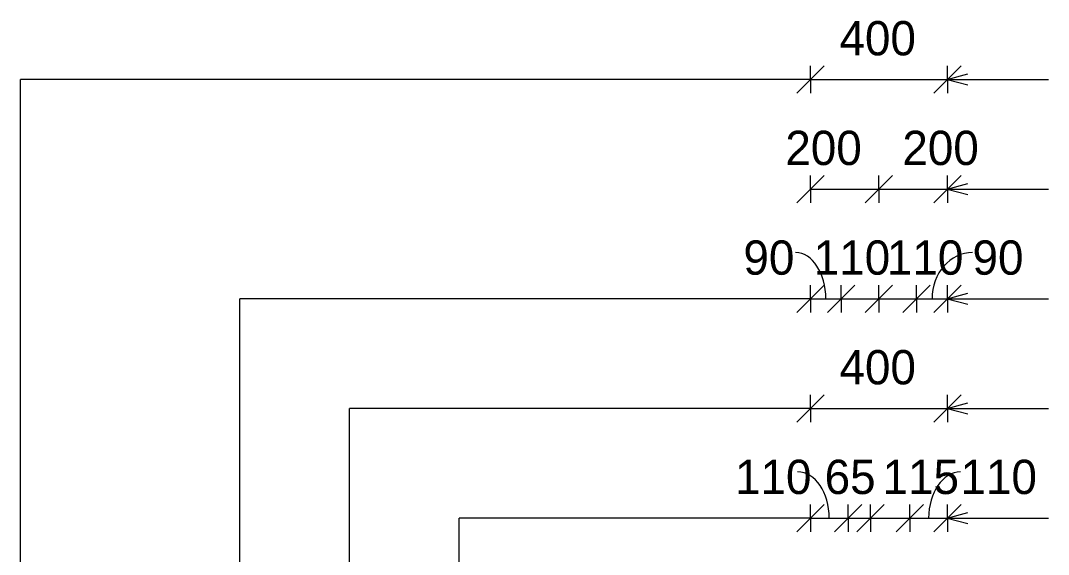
# Model space of a CAD drawing. Header units: millimetres. Extents: x -5792 to 12184, y -1888 to 8188.
# Drawn here: x -5620 to -2620, y 5002 to 6560 of the extents above; entities that cross this region are included whole.
import ezdxf

# ---------------------------------------------------------------- set-up
doc = ezdxf.new("R2010")
doc.units = ezdxf.units.MM
for name, color, linetype, lineweight in [('A-ANNO-DIMS', 211, 'Continuous', 9), ('A-ANNO-DIMS-40', 211, 'Continuous', 9), ('A-DETL-THIN', 151, 'Continuous', 18), ('G-ANNO-TEXT', 231, 'Continuous', 9)]:
    doc.layers.add(name, color=color, linetype=linetype, lineweight=lineweight)
doc.styles.add('Nirmala UI Semilight', font='NirmalaS.ttf', dxfattribs={"height": 100})
doc.dimstyles.new('Arrow_Filled_-_2_5_NI_UI', dxfattribs={"dimscale": 304.8, "dimtxt": 104.736395, "dimasz": 0.262467, "dimexe": 0.131234, "dimexo": 0.0625, "dimgap": 0.131234, "dimtad": 1, "dimdec": 4, "dimzin": 0, "dimdsep": 46, "dimtxsty": 'Nirmala UI Semilight', "dimblk1": 'OBLIQUE', "dimblk2": 'OBLIQUE', "dimsah": 1, "dimcen": 0.09, "dimazin": 0, "dimtfac": 1, "dimtdec": 4, "dimtix": 1, "dimtmove": 0, "dimatfit": 3, "dimfxl": 0.131234, "dimfxlon": 1, "dimtvp": 1, "dimtolj": 1, "dimtzin": 0, "dimarcsym": 2})
doc.dimstyles.new('Arrow_Filled_-_2_5_NI_UI_1', dxfattribs={"dimscale": 304.8, "dimtxt": 104.736395, "dimasz": 0.262467, "dimexe": 0.131234, "dimexo": 0.0625, "dimgap": 0.131234, "dimtad": 1, "dimdec": 4, "dimzin": 0, "dimdsep": 46, "dimtxsty": 'Nirmala UI Semilight', "dimblk1": 'OBLIQUE', "dimblk2": 'OBLIQUE', "dimsah": 1, "dimcen": 0.09, "dimazin": 0, "dimtfac": 1, "dimtdec": 4, "dimtix": 1, "dimtmove": 2, "dimatfit": 3, "dimfxl": 0.131234, "dimfxlon": 1, "dimtvp": 1, "dimtolj": 1, "dimtzin": 0, "dimarcsym": 2})
doc.dimstyles.new('Arrow_Filled_-_2_5_NI_UI_2', dxfattribs={"dimscale": 304.8, "dimtxt": 104.736395, "dimasz": 0.262467, "dimexe": 0.131234, "dimexo": 0.0625, "dimgap": 0.131234, "dimtad": 1, "dimdec": 4, "dimzin": 0, "dimdsep": 46, "dimtxsty": 'Nirmala UI Semilight', "dimblk1": 'OBLIQUE', "dimblk2": 'OBLIQUE', "dimsah": 1, "dimcen": 0.09, "dimazin": 0, "dimtfac": 1, "dimtdec": 4, "dimtix": 1, "dimtmove": 1, "dimatfit": 3, "dimfxl": 0.131234, "dimfxlon": 1, "dimtvp": 1, "dimtolj": 1, "dimtzin": 0, "dimarcsym": 2})

# ---------------------------------------------------------------- blocks, each defined once
blk = doc.blocks.new('DIMBLOCK8-Elevation Front')
at = {"layer": 'A-ANNO-DIMS-40'}
for p, q in [((-3314.6, 6388), (-3274.6, 6428)), ((-3314.6, 6388), (-3314.6, 6428)), ((-2914.6, 6388), (-2874.6, 6428)), ((-2914.6, 6388), (-2914.6, 6428)), ((-3314.6, 6388), (-3354.6, 6348)), ((-3314.6, 6388), (-2914.6, 6388)), ((-3314.6, 6388), (-3314.6, 6348)), ((-2914.6, 6388), (-2954.6, 6348)), ((-2914.6, 6388), (-2914.6, 6348))]:
    blk.add_line(p, q, dxfattribs=at)
at = {"layer": 'A-ANNO-DIMS-40', "color": 0, "insert": (-3229.8, 6558.4), "char_height": 100, "width": 276.504, "attachment_point": 1, "line_spacing_factor": 1.142579, "style": 'Nirmala UI Semilight'}
blk.add_mtext('400', dxfattribs=at)
blk = doc.blocks.new('_Oblique')
at = {"color": 0, "linetype": 'ByBlock', "lineweight": -2}
blk.add_line((-0.5, -0.5), (0.5, 0.5), dxfattribs=at)
blk = doc.blocks.new('DIMBLOCK9-Elevation Front')
at = {"layer": 'A-ANNO-DIMS-40'}
for p, q in [((-3314.6, 6068), (-3274.6, 6108)), ((-3314.6, 6068), (-3314.6, 6108)), ((-3114.6, 6068), (-3074.6, 6108)), ((-3114.6, 6068), (-3114.6, 6108)), ((-3314.6, 6068), (-3354.6, 6028)), ((-3314.6, 6068), (-3114.6, 6068)), ((-3314.6, 6068), (-3314.6, 6028)), ((-3114.6, 6068), (-3154.6, 6028)), ((-3114.6, 6068), (-3114.6, 6028))]:
    blk.add_line(p, q, dxfattribs=at)
at = {"layer": 'A-ANNO-DIMS-40', "color": 0, "insert": (-3387.8, 6238.4), "char_height": 100, "width": 274.219, "attachment_point": 1, "line_spacing_factor": 1.142579, "style": 'Nirmala UI Semilight'}
blk.add_mtext('200', dxfattribs=at)
blk = doc.blocks.new('DIMBLOCK10-Elevation Front')
at = {"layer": 'A-ANNO-DIMS-40'}
for p, q in [((-3114.6, 6068), (-3074.6, 6108)), ((-3114.6, 6068), (-3114.6, 6108)), ((-2914.6, 6068), (-2874.6, 6108)), ((-2914.6, 6068), (-2914.6, 6108)), ((-3114.6, 6068), (-3154.6, 6028)), ((-3114.6, 6068), (-2914.6, 6068)), ((-3114.6, 6068), (-3114.6, 6028)), ((-2914.6, 6068), (-2954.6, 6028)), ((-2914.6, 6068), (-2914.6, 6028))]:
    blk.add_line(p, q, dxfattribs=at)
at = {"layer": 'A-ANNO-DIMS-40', "color": 0, "insert": (-3046.2, 6238.4), "char_height": 100, "width": 274.219, "attachment_point": 1, "line_spacing_factor": 1.142579, "style": 'Nirmala UI Semilight'}
blk.add_mtext('200', dxfattribs=at)
blk = doc.blocks.new('DIMBLOCK11-Elevation Front')
at = {"layer": 'A-ANNO-DIMS-40'}
for p, q in [((-3314.6, 5748), (-3274.6, 5788)), ((-3314.6, 5748), (-3314.6, 5788)), ((-3224.6, 5748), (-3184.6, 5788)), ((-3224.6, 5748), (-3224.6, 5788)), ((-3314.6, 5748), (-3354.6, 5708)), ((-3314.6, 5748), (-3224.6, 5748)), ((-3314.6, 5748), (-3314.6, 5708)), ((-3224.6, 5748), (-3264.6, 5708)), ((-3224.6, 5748), (-3224.6, 5708))]:
    blk.add_line(p, q, dxfattribs=at)
blk.add_ellipse((-3357.9, 5748), major_axis=(0, 135.2), ratio=0.653281, start_param=4.712389, end_param=6.283185, dxfattribs=at)
at = {"layer": 'A-ANNO-DIMS-40', "color": 0, "insert": (-3510.2, 5918.4), "char_height": 100, "width": 182.813, "attachment_point": 1, "line_spacing_factor": 1.142579, "style": 'Nirmala UI Semilight'}
blk.add_mtext('90', dxfattribs=at)
blk = doc.blocks.new('DIMBLOCK12-Elevation Front')
at = {"layer": 'A-ANNO-DIMS-40'}
for p, q in [((-3224.6, 5748), (-3184.6, 5788)), ((-3224.6, 5748), (-3224.6, 5788)), ((-3114.6, 5748), (-3074.6, 5788)), ((-3114.6, 5748), (-3114.6, 5788)), ((-3224.6, 5748), (-3264.6, 5708)), ((-3224.6, 5748), (-3114.6, 5748)), ((-3224.6, 5748), (-3224.6, 5708)), ((-3114.6, 5748), (-3154.6, 5708)), ((-3114.6, 5748), (-3114.6, 5708))]:
    blk.add_line(p, q, dxfattribs=at)
at = {"layer": 'A-ANNO-DIMS-40', "color": 0, "insert": (-3304.9, 5918.4), "char_height": 100, "width": 219.375, "attachment_point": 1, "line_spacing_factor": 1.142579, "style": 'Nirmala UI Semilight'}
blk.add_mtext('110', dxfattribs=at)
blk = doc.blocks.new('DIMBLOCK13-Elevation Front')
at = {"layer": 'A-ANNO-DIMS-40'}
for p, q in [((-3114.6, 5748), (-3074.6, 5788)), ((-3114.6, 5748), (-3114.6, 5788)), ((-3004.6, 5748), (-2964.6, 5788)), ((-3004.6, 5748), (-3004.6, 5788)), ((-3114.6, 5748), (-3154.6, 5708)), ((-3114.6, 5748), (-3004.6, 5748)), ((-3114.6, 5748), (-3114.6, 5708)), ((-3004.6, 5748), (-3044.6, 5708)), ((-3004.6, 5748), (-3004.6, 5708))]:
    blk.add_line(p, q, dxfattribs=at)
at = {"layer": 'A-ANNO-DIMS-40', "color": 0, "insert": (-3091.3, 5918.4), "char_height": 100, "width": 219.375, "attachment_point": 1, "line_spacing_factor": 1.142579, "style": 'Nirmala UI Semilight'}
blk.add_mtext('110', dxfattribs=at)
blk = doc.blocks.new('DIMBLOCK14-Elevation Front')
at = {"layer": 'A-ANNO-DIMS-40'}
for p, q in [((-3004.6, 5748), (-2964.6, 5788)), ((-3004.6, 5748), (-3004.6, 5788)), ((-2914.6, 5748), (-2874.6, 5788)), ((-2914.6, 5748), (-2914.6, 5788)), ((-3004.6, 5748), (-3044.6, 5708)), ((-3004.6, 5748), (-2914.6, 5748)), ((-3004.6, 5748), (-3004.6, 5708)), ((-2914.6, 5748), (-2954.6, 5708)), ((-2914.6, 5748), (-2914.6, 5708))]:
    blk.add_line(p, q, dxfattribs=at)
blk.add_ellipse((-2841.4, 5748), major_axis=(0, 135.2), ratio=0.874093, start_param=0, end_param=1.570796, dxfattribs=at)
at = {"layer": 'A-ANNO-DIMS-40', "color": 0, "insert": (-2841.4, 5918.4), "char_height": 100, "width": 182.813, "attachment_point": 1, "line_spacing_factor": 1.142579, "style": 'Nirmala UI Semilight'}
blk.add_mtext('90', dxfattribs=at)
blk = doc.blocks.new('DIMBLOCK19-Elevation Front')
at = {"layer": 'A-ANNO-DIMS-40'}
for p, q in [((-3314.6, 5428), (-3274.6, 5468)), ((-3314.6, 5428), (-3314.6, 5468)), ((-2914.6, 5428), (-2874.6, 5468)), ((-2914.6, 5428), (-2914.6, 5468)), ((-3314.6, 5428), (-3354.6, 5388)), ((-3314.6, 5428), (-2914.6, 5428)), ((-3314.6, 5428), (-3314.6, 5388)), ((-2914.6, 5428), (-2954.6, 5388)), ((-2914.6, 5428), (-2914.6, 5388))]:
    blk.add_line(p, q, dxfattribs=at)
at = {"layer": 'A-ANNO-DIMS-40', "color": 0, "insert": (-3229.8, 5598.4), "char_height": 100, "width": 276.504, "attachment_point": 1, "line_spacing_factor": 1.142579, "style": 'Nirmala UI Semilight'}
blk.add_mtext('400', dxfattribs=at)
blk = doc.blocks.new('DIMBLOCK20-Elevation Front')
at = {"layer": 'A-ANNO-DIMS-40'}
for p, q in [((-3314.6, 5108), (-3274.6, 5148)), ((-3314.6, 5108), (-3314.6, 5148)), ((-3204.5, 5108), (-3164.5, 5148)), ((-3204.5, 5108), (-3204.5, 5148)), ((-3314.6, 5108), (-3354.6, 5068)), ((-3314.6, 5108), (-3204.5, 5108)), ((-3314.6, 5108), (-3314.6, 5068)), ((-3204.5, 5108), (-3244.5, 5068)), ((-3204.5, 5108), (-3204.5, 5068))]:
    blk.add_line(p, q, dxfattribs=at)
blk.add_ellipse((-3351.9, 5108), major_axis=(0, 135.2), ratio=0.683148, start_param=4.712389, end_param=6.283185, dxfattribs=at)
at = {"layer": 'A-ANNO-DIMS-40', "color": 0, "insert": (-3534.7, 5278.4), "char_height": 100, "width": 219.375, "attachment_point": 1, "line_spacing_factor": 1.142579, "style": 'Nirmala UI Semilight'}
blk.add_mtext('110', dxfattribs=at)
blk = doc.blocks.new('DIMBLOCK21-Elevation Front')
at = {"layer": 'A-ANNO-DIMS-40'}
for p, q in [((-3204.5, 5108), (-3164.5, 5148)), ((-3204.5, 5108), (-3204.5, 5148)), ((-3139.6, 5108), (-3099.6, 5148)), ((-3139.6, 5108), (-3139.6, 5148)), ((-3204.5, 5108), (-3244.5, 5068)), ((-3204.5, 5108), (-3139.6, 5108)), ((-3204.5, 5108), (-3204.5, 5068)), ((-3139.6, 5108), (-3179.6, 5068)), ((-3139.6, 5108), (-3139.6, 5068))]:
    blk.add_line(p, q, dxfattribs=at)
at = {"layer": 'A-ANNO-DIMS-40', "color": 0, "insert": (-3273.1, 5278.4), "char_height": 100, "width": 182.813, "attachment_point": 1, "line_spacing_factor": 1.142579, "style": 'Nirmala UI Semilight'}
blk.add_mtext('65', dxfattribs=at)
blk = doc.blocks.new('DIMBLOCK22-Elevation Front')
at = {"layer": 'A-ANNO-DIMS-40'}
for p, q in [((-3139.6, 5108), (-3099.6, 5148)), ((-3139.6, 5108), (-3139.6, 5148)), ((-3024.6, 5108), (-2984.6, 5148)), ((-3024.6, 5108), (-3024.6, 5148)), ((-3139.6, 5108), (-3179.6, 5068)), ((-3139.6, 5108), (-3024.6, 5108)), ((-3139.6, 5108), (-3139.6, 5068)), ((-3024.6, 5108), (-3064.6, 5068)), ((-3024.6, 5108), (-3024.6, 5068))]:
    blk.add_line(p, q, dxfattribs=at)
at = {"layer": 'A-ANNO-DIMS-40', "color": 0, "insert": (-3104.1, 5278.4), "char_height": 100, "width": 219.375, "attachment_point": 1, "line_spacing_factor": 1.142579, "style": 'Nirmala UI Semilight'}
blk.add_mtext('115', dxfattribs=at)
blk = doc.blocks.new('DIMBLOCK23-Elevation Front')
at = {"layer": 'A-ANNO-DIMS-40'}
for p, q in [((-3024.6, 5108), (-2984.6, 5148)), ((-3024.6, 5108), (-3024.6, 5148)), ((-2914.6, 5108), (-2874.6, 5148)), ((-2914.6, 5108), (-2914.6, 5148)), ((-3024.6, 5108), (-3064.6, 5068)), ((-3024.6, 5108), (-2914.6, 5108)), ((-3024.6, 5108), (-3024.6, 5068)), ((-2914.6, 5108), (-2954.6, 5068)), ((-2914.6, 5108), (-2914.6, 5068))]:
    blk.add_line(p, q, dxfattribs=at)
blk.add_ellipse((-2876.5, 5108), major_axis=(0, 135.2), ratio=0.688661, start_param=0, end_param=1.570796, dxfattribs=at)
at = {"layer": 'A-ANNO-DIMS-40', "color": 0, "insert": (-2876.5, 5278.4), "char_height": 100, "width": 219.375, "attachment_point": 1, "line_spacing_factor": 1.142579, "style": 'Nirmala UI Semilight'}
blk.add_mtext('110', dxfattribs=at)

msp = doc.modelspace()

# ---------------------------------------------------------------- linework, layer by layer
at = {"layer": 'A-DETL-THIN'}
for p, q in [((-5620.31798, 3040), (-5620.31798, 6387.96386)), ((-3314.5695, 6387.96386), (-5620.31798, 6387.96386)), ((-4980.31798, 4480), (-4980.31798, 5747.96386)), ((-3314.5695, 5747.96386), (-4980.31798, 5747.96386)), ((-4660.31798, 3040), (-4660.31798, 5427.96386)), ((-3314.5695, 5427.96386), (-4660.31798, 5427.96386)), ((-4340.31798, 3040), (-4340.31798, 5107.96386)), ((-3314.5695, 5107.96386), (-4340.31798, 5107.96386))]:
    msp.add_line(p, q, dxfattribs=at)
at = {"layer": 'G-ANNO-TEXT', "color": 7}
for p, q in [((-2915.07138, 6388.03621), (-2855.07138, 6404.11316)), ((-2915.07138, 6388.03621), (-2855.07138, 6371.95926)), ((-2915.07138, 6388.03621), (-2619.80553, 6388.03621)), ((-2915.07138, 6068.03621), (-2855.07138, 6084.11316)), ((-2915.07138, 6068.03621), (-2855.07138, 6051.95926)), ((-2915.07138, 6068.03621), (-2619.80553, 6068.03621)), ((-2915.07138, 5748.03621), (-2855.07138, 5764.11316)), ((-2915.07138, 5748.03621), (-2855.07138, 5731.95926)), ((-2915.07138, 5748.03621), (-2619.80553, 5748.03621)), ((-2915.07138, 5428.03621), (-2855.07138, 5444.11316)), ((-2915.07138, 5428.03621), (-2855.07138, 5411.95926)), ((-2915.07138, 5428.03621), (-2619.80553, 5428.03621)), ((-2915.07138, 5108.03621), (-2855.07138, 5124.11316)), ((-2915.07138, 5108.03621), (-2855.07138, 5091.95926)), ((-2915.07138, 5108.03621), (-2619.80553, 5108.03621))]:
    msp.add_line(p, q, dxfattribs=at)

# ---------------------------------------------------------------- dimensions: what is measured, and where the dimension line sits
at = {"layer": 'A-ANNO-DIMS'}
for base, p1, p2, picture, middle in [((-2914.5695, 6387.96386), (-3314.5695, 6347.96386), (-2914.5695, 6347.96386), 'DIMBLOCK8-Elevation Front', (-3114.5695, 6479.6375)), ((-2914.5695, 5427.96386), (-3314.5695, 5387.96386), (-2914.5695, 5387.96386), 'DIMBLOCK19-Elevation Front', (-3114.5695, 5519.6375))]:
    dim = msp.add_linear_dim(base=base, p1=p1, p2=p2, dimstyle='Arrow_Filled_-_2_5_NI_UI', override={"dimpost": '<>', "dimfxl": 400}, dxfattribs=at)
    dim.commit()
    dim.dimension.update_dxf_attribs({"geometry": picture, "text_midpoint": middle})
for base, p1, p2, dimstyle, override, picture, middle in [((-3114.5695, 6067.96386), (-3314.5695, 6027.96386), (-3114.5695, 6027.96386), 'Arrow_Filled_-_2_5_NI_UI_1', {"dimpost": '<>', "dimfxl": 200}, 'DIMBLOCK9-Elevation Front', (-3250.70483, 6171.76596)), ((-2914.5695, 6067.96386), (-3114.5695, 6027.96386), (-2914.5695, 6027.96386), 'Arrow_Filled_-_2_5_NI_UI_1', {"dimpost": '<>', "dimfxl": 200}, 'DIMBLOCK10-Elevation Front', (-2909.114, 6171.76596)), ((-3224.5695, 5747.96386), (-3314.5695, 5707.96386), (-3224.5695, 5707.96386), 'Arrow_Filled_-_2_5_NI_UI_2', {"dimpost": '<>', "dimfxl": 90}, 'DIMBLOCK11-Elevation Front', (-3418.84034, 5851.76596)), ((-3114.5695, 5747.96386), (-3224.5695, 5707.96386), (-3114.5695, 5707.96386), 'Arrow_Filled_-_2_5_NI_UI_1', {"dimpost": '<>', "dimfxl": 110}, 'DIMBLOCK12-Elevation Front', (-3195.23754, 5851.76596)), ((-3004.5695, 5747.96386), (-3114.5695, 5707.96386), (-3004.5695, 5707.96386), 'Arrow_Filled_-_2_5_NI_UI_1', {"dimpost": '<>', "dimfxl": 110}, 'DIMBLOCK13-Elevation Front', (-2981.63021, 5851.76596)), ((-2914.5695, 5747.96386), (-3004.5695, 5707.96386), (-2914.5695, 5707.96386), 'Arrow_Filled_-_2_5_NI_UI_2', {"dimpost": '<>', "dimfxl": 90}, 'DIMBLOCK14-Elevation Front', (-2749.97273, 5851.76596)), ((-3204.5413, 5107.96386), (-3314.5695, 5067.96386), (-3204.5413, 5067.96386), 'Arrow_Filled_-_2_5_NI_UI_2', {"dimpost": '<>', "dimfxl": 110.028194}, 'DIMBLOCK20-Elevation Front', (-3425.05224, 5211.76596)), ((-3139.5695, 5107.96386), (-3204.5413, 5067.96386), (-3139.5695, 5067.96386), 'Arrow_Filled_-_2_5_NI_UI_1', {"dimpost": '<>', "dimfxl": 64.971806}, 'DIMBLOCK21-Elevation Front', (-3181.68921, 5211.76596)), ((-3024.5695, 5107.96386), (-3139.5695, 5067.96386), (-3024.5695, 5067.96386), 'Arrow_Filled_-_2_5_NI_UI_1', {"dimpost": '<>', "dimfxl": 115}, 'DIMBLOCK22-Elevation Front', (-2994.36382, 5211.76596)), ((-2914.5695, 5107.96386), (-3024.5695, 5067.96386), (-2914.5695, 5067.96386), 'Arrow_Filled_-_2_5_NI_UI_2', {"dimpost": '<>', "dimfxl": 110}, 'DIMBLOCK23-Elevation Front', (-2766.76469, 5211.76596))]:
    dim = msp.add_linear_dim(base=base, p1=p1, p2=p2, dimstyle=dimstyle, override=override, dxfattribs=at)
    dim.commit()
    dim.dimension.update_dxf_attribs({"geometry": picture, "text_midpoint": middle, "dimtype": 160})

doc.saveas('drawing.dxf')
